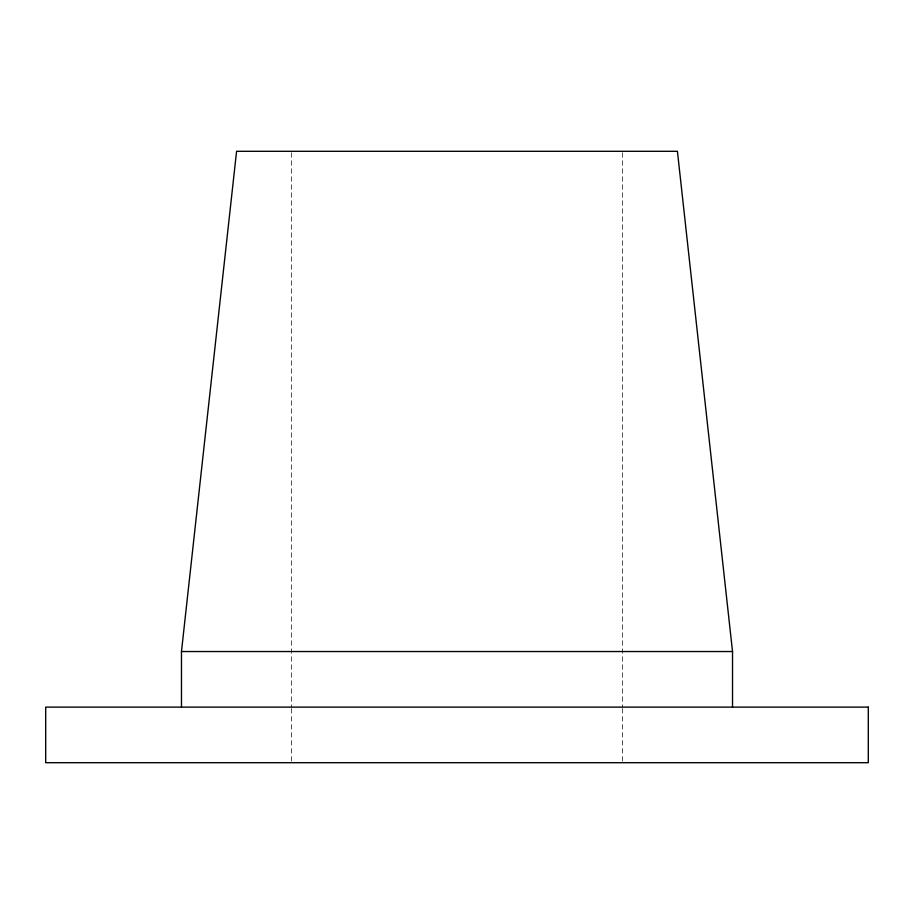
<?xml version="1.0" encoding="UTF-8"?>
<svg xmlns="http://www.w3.org/2000/svg" width="914" height="914" viewBox="0 0 914 914"><rect width="100%" height="100%" fill="white"/><g stroke="black" fill="none" stroke-linecap="round" stroke-linejoin="round"><path stroke-width="0.69" stroke-dasharray="4.57 3.43" d="M622.628 152.729L622.628 707.116M622.628 708.544L622.628 761.271M291.372 152.729L291.372 707.116M291.372 708.544L291.372 762.699"/><path stroke-width="1.37" d="M181.475 707.116L181.475 651.533L236.577 151.301L677.423 151.301L732.525 651.533L732.525 707.116M181.475 651.533L732.525 651.533M868.3 707.116L45.7 707.116L45.7 762.699L868.3 762.699L868.3 707.116"/></g></svg>
